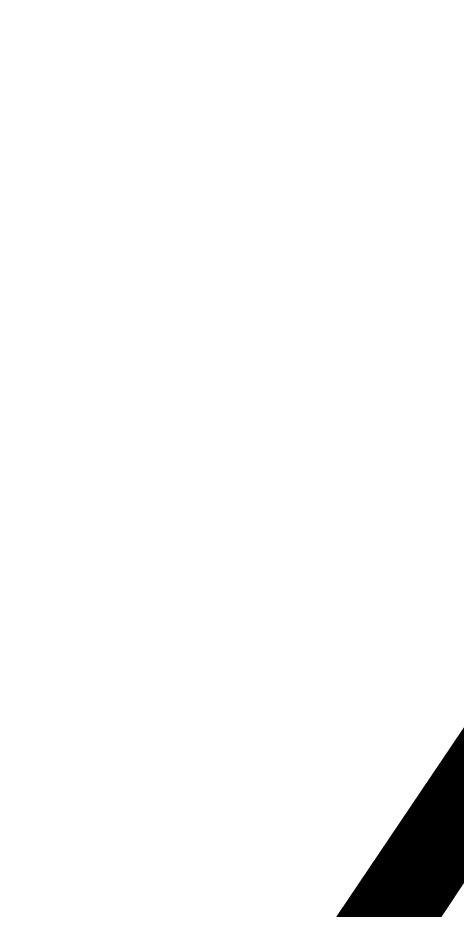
# Model space of a CAD drawing. Header units: metres. Extents: x -33.7 to 13.3, y -17.6 to 9.2.
# Drawn here: x -30.24 to -25.13, y -2.23 to 8.14 of the extents above; entities that cross this region are included whole.
import ezdxf

# ---------------------------------------------------------------- set-up
doc = ezdxf.new("R2010")
doc.units = ezdxf.units.M
for name, color, linetype in [('00', 8, 'Continuous'), ('COTAS', 1, 'Continuous'), ('Pin DP1 en Muro de contencion de 30cm', 3, 'Continuous')]:
    doc.layers.add(name, color=color, linetype=linetype)
doc.layers.add('Cimiento corrido MC1 de 1.00 x 0.30 m', color=4, linetype='Continuous', transparency=0.5)
doc.layers.add('SOT Muro de contencion de 30cm', color=6, linetype='Continuous', transparency=0.5)
doc.styles.add('ROTULOS', font='GOTHIC.TTF')
doc.styles.get("Standard").update_dxf_attribs({"font": 'arial.ttf'})
doc.dimstyles.new('DIM_100_2', dxfattribs={"dimtxt": 0.2, "dimasz": 0.1, "dimexe": 0.1, "dimexo": 0.1, "dimgap": 0.15, "dimtad": 1, "dimdsep": 46, "dimtxsty": 'ROTULOS', "dimblk": 'ARCHTICK', "dimcen": 0.1, "dimdle": 0.1, "dimaunit": 1, "dimadec": 3, "dimazin": 3, "dimtfac": 1, "dimtix": 1, "dimtmove": 2, "dimatfit": 3, "dimldrblk": 'FLECHA', "dimfxl": 0.25, "dimtvp": 1, "dimtolj": 1, "dimlwd": -1, "dimlwe": -1})

# ---------------------------------------------------------------- blocks, each defined once
blk = doc.blocks.new('*U37')
for points in [[(-0.075, 0.4), (0.075, 0.4), (0.075, 0.01), (-0.075, 0.01)], [(0.055, 0.38), (-0.055, 0.38), (-0.055, 0.235), (0.055, 0.235)], [(0.055, 0.215), (-0.055, 0.215), (-0.055, 0.195), (0.055, 0.195)], [(0.055, 0.175), (-0.055, 0.175), (-0.055, 0.03), (0.055, 0.03)]]:
    blk.add_lwpolyline(points, close=True)
at = {"color": 251}
blk.add_lwpolyline([(-0.075, 0), (0.075, 0)], dxfattribs=at)
at = {"color": 3}
blk.add_circle((0, 0.102), 0.00953, dxfattribs=at)
blk = doc.blocks.new('*U38')
for points in [[(-0.075, 0.4), (0.075, 0.4), (0.075, 0.01), (-0.075, 0.01)], [(0.055, 0.38), (-0.055, 0.38), (-0.055, 0.235), (0.055, 0.235)], [(0.055, 0.215), (-0.055, 0.215), (-0.055, 0.195), (0.055, 0.195)], [(0.055, 0.175), (-0.055, 0.175), (-0.055, 0.03), (0.055, 0.03)]]:
    blk.add_lwpolyline(points, close=True)
at = {"color": 251}
blk.add_lwpolyline([(-0.075, 0), (0.075, 0)], dxfattribs=at)
at = {"color": 3}
blk.add_circle((0, 0.102), 0.00953, dxfattribs=at)
blk = doc.blocks.new('*U39')
for points in [[(-0.075, 0.4), (0.075, 0.4), (0.075, 0.01), (-0.075, 0.01)], [(0.055, 0.38), (-0.055, 0.38), (-0.055, 0.235), (0.055, 0.235)], [(0.055, 0.215), (-0.055, 0.215), (-0.055, 0.195), (0.055, 0.195)], [(0.055, 0.175), (-0.055, 0.175), (-0.055, 0.03), (0.055, 0.03)]]:
    blk.add_lwpolyline(points, close=True)
at = {"color": 251}
blk.add_lwpolyline([(-0.075, 0), (0.075, 0)], dxfattribs=at)
at = {"color": 3}
blk.add_circle((0, 0.102), 0.00953, dxfattribs=at)
blk = doc.blocks.new('*U40')
for points in [[(-0.075, 0.4), (0.075, 0.4), (0.075, 0.01), (-0.075, 0.01)], [(0.055, 0.38), (-0.055, 0.38), (-0.055, 0.235), (0.055, 0.235)], [(0.055, 0.215), (-0.055, 0.215), (-0.055, 0.195), (0.055, 0.195)], [(0.055, 0.175), (-0.055, 0.175), (-0.055, 0.03), (0.055, 0.03)]]:
    blk.add_lwpolyline(points, close=True)
at = {"color": 251}
blk.add_lwpolyline([(-0.075, 0), (0.075, 0)], dxfattribs=at)
at = {"color": 3}
blk.add_circle((0, 0.102), 0.00953, dxfattribs=at)
blk = doc.blocks.new('*U41')
for points in [[(-0.075, 0.4), (0.075, 0.4), (0.075, 0.01), (-0.075, 0.01)], [(0.055, 0.38), (-0.055, 0.38), (-0.055, 0.235), (0.055, 0.235)], [(0.055, 0.215), (-0.055, 0.215), (-0.055, 0.195), (0.055, 0.195)], [(0.055, 0.175), (-0.055, 0.175), (-0.055, 0.03), (0.055, 0.03)]]:
    blk.add_lwpolyline(points, close=True)
at = {"color": 251}
blk.add_lwpolyline([(-0.075, 0), (0.075, 0)], dxfattribs=at)
at = {"color": 3}
blk.add_circle((0, 0.102), 0.00953, dxfattribs=at)
blk = doc.blocks.new('_ArchTick')
at = {"color": 0, "linetype": 'ByBlock', "lineweight": -2, "const_width": 0.15}
blk.add_lwpolyline([(-0.5, -0.5), (0.5, 0.5)], dxfattribs=at)
blk = doc.blocks.new('*D410')
at = {"layer": 'COTAS'}
for p, q in [((-25.143, -2.874), (-26.143, -2.21)), ((-26.115, -2.348), (-26.115, -2.348)), ((-25.282, -2.902), (-25.282, -2.902))]:
    blk.add_line(p, q, dxfattribs=at)
at = {"layer": 'Defpoints', "color": 0}
for p in [(-26.059, -2.265), (-26.059, -2.265), (-25.227, -2.819)]:
    blk.add_point(p, dxfattribs=at)
at = {"layer": 'COTAS', "linetype": 'ByBlock', "xscale": 0.1, "yscale": 0.1, "zscale": 0.1}
for p, rotation in [((-26.059, -2.265), 146.3867880681231), ((-25.227, -2.819), 326.3867880681231)]:
    blk.add_blockref('_ArchTick', p, dxfattribs=dict(at, rotation=rotation))
at = {"layer": 'COTAS', "color": 1, "insert": (-24.723, -2.891), "char_height": 0.2, "attachment_point": 5, "rotation": 326.3868, "style": 'ROTULOS'}
blk.add_mtext('\\A1;\\A1;1.00', dxfattribs=at)
blk = doc.blocks.new('FLECHA')
h = blk.add_hatch(color=256)
edge = h.paths.add_edge_path()
edge.add_line((-0.76, -0.72), (-0.35, 0))
edge.add_line((-0.35, 0), (-0.76, 0.72))
edge.add_arc((-0.63, 0.79), 0.15, 30, 210, ccw=False)
edge.add_line((-0.5, 0.87), (0, 0))
edge.add_line((0, 0), (-0.5, -0.87))
edge.add_arc((-0.63, -0.79), 0.15, 150, 330, ccw=False)
blk.add_line((-0.35, 0), (-1.83, 0))
blk.add_lwpolyline([(-0.76, -0.72), (-0.35, 0), (-0.76, 0.72, -1), (-0.5, 0.87), (0, 0), (-0.5, -0.87, -1)], format="xyb", close=True)
blk = doc.blocks.new('Pin DP1 en Muro de contencion de 30cm')
at = {"layer": 'Pin DP1 en Muro de contencion de 30cm'}
blk.add_hatch(color=256, dxfattribs=at).paths.add_polyline_path([(-17.68, -16.0187), (-17.7867, -15.9923), (-17.8216, -16.133), (-17.7149, -16.1595)])
blk.add_lwpolyline([(-17.68, -16.0187), (-17.7867, -15.9923), (-17.8216, -16.133), (-17.7149, -16.1595)], close=True, dxfattribs=at)
blk = doc.blocks.new('xMuro 30')
blk.add_hatch(color=256).paths.add_polyline_path([(0, -0.15), (1, -0.15), (1, 0.15), (0, 0.15)])
blk.add_lwpolyline([(0, -0.15), (1, -0.15), (1, 0.15), (0, 0.15)], close=True)
at = {"color": 250, "flags": 1}
for tag, p in [('ID', (0, -0.25)), ('TIPO', (0, -0.35)), ('ESPESOR', (0, -0.45)), ('LARGO', (0, -0.55)), ('ALTO', (0, -0.65)), ('AREA', (0, -0.75))]:
    blk.add_attdef(tag, p, '', height=0.08, dxfattribs=at)

msp = doc.modelspace()

# ---------------------------------------------------------------- linework, layer by layer
at = {"layer": '00', "const_width": 1}
msp.add_lwpolyline([(-29.736, -7.951), (-19.244, 7.603)], dxfattribs=at)
at = {"layer": '00'}
msp.add_lwpolyline([(-19.214, 8.036), (-30.042, -8.259)], dxfattribs=at)
at = {"layer": 'Cimiento corrido MC1 de 1.00 x 0.30 m', "const_width": 1}
msp.add_lwpolyline([(-29.681, -7.988), (-19.299, 7.639)], dxfattribs=at)

# ---------------------------------------------------------------- block references
at = {"layer": '00'}
for name, p, rotation in [('*U41', (-24.874, -0.616), 146.3878420798804), ('*U40', (-25.095, -0.95), 146.3878420798804), ('Pin DP1 en Muro de contencion de 30cm', (-47.282, -10.189), 160.3082625701096), ('*U40', (-24.97, -1.033), 146.3878420798804), ('*U39', (-25.317, -1.283), 146.3878420798804), ('*U39', (-25.192, -1.366), 146.3878420798804), ('Pin DP1 en Muro de contencion de 30cm', (-47.503, -10.523), 160.3082625701096), ('Pin DP1 en Muro de contencion de 30cm', (-47.378, -10.605), 160.3082625701096), ('*U38', (-25.538, -1.616), 146.3878420798804), ('*U38', (-25.413, -1.699), 146.3878420798804), ('Pin DP1 en Muro de contencion de 30cm', (-47.724, -10.856), 160.3082625701096), ('Pin DP1 en Muro de contencion de 30cm', (-47.599, -10.939), 160.3082625701096), ('*U37', (-25.759, -1.949), 146.3878420798804), ('Pin DP1 en Muro de contencion de 30cm', (-47.946, -11.189), 160.3082625701096), ('*U37', (-25.634, -2.032), 146.3878420798804), ('Pin DP1 en Muro de contencion de 30cm', (-47.821, -11.272), 160.3082625701096)]:
    msp.add_blockref(name, p, dxfattribs=dict(at, rotation=rotation))
at = {"layer": 'SOT Muro de contencion de 30cm', "xscale": 18.761148535116615, "rotation": 56.40125106142293}
msp.add_blockref('xMuro 30', (-29.681, -7.988), dxfattribs=at)

# ---------------------------------------------------------------- dimensions: what is measured, and where the dimension line sits
at = {"layer": '00'}
dim = msp.add_linear_dim(base=(-26.059, -2.265), p1=(-25.227, -2.819), p2=(-26.059, -2.265), angle=146.3868, text='\\A1;<>', dimstyle='DIM_100_2', override={"dimtxsty": 'ROTULOS'}, dxfattribs=at)
dim.commit()
dim.dimension.update_dxf_attribs({"geometry": '*D410', "text_midpoint": (-24.723, -2.891), "dimtype": 161})

doc.saveas('drawing.dxf')
